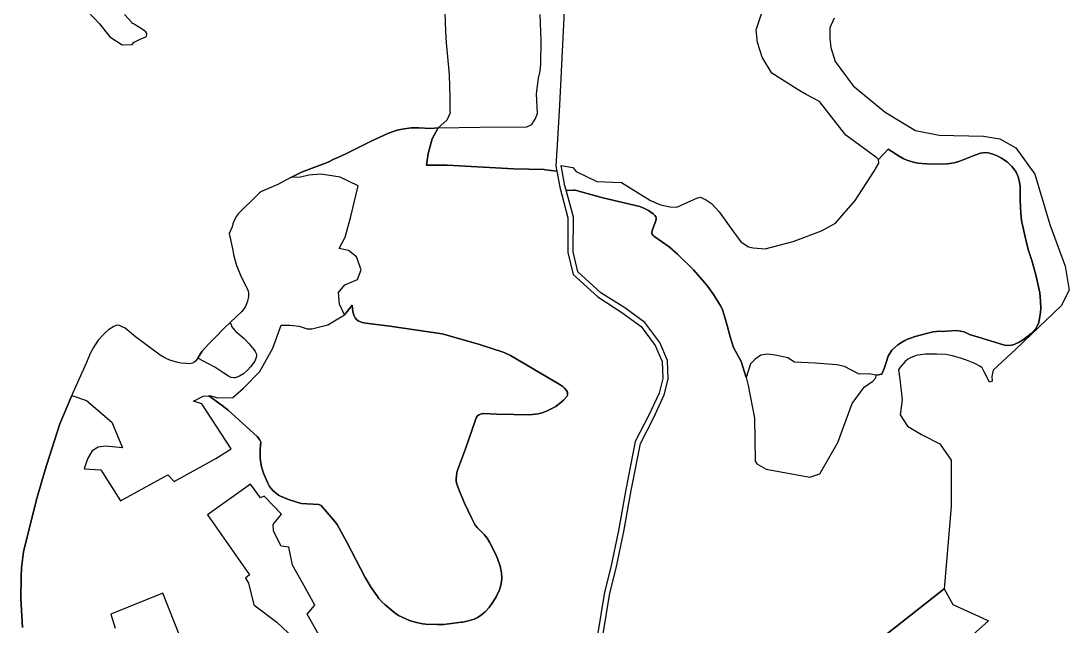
# Model space of a CAD drawing. Header units: millimetres. Extents: x 35444746 to 35449000, y 3482000 to 3488437.
# Drawn here: x 35448148.2 to 35448420.6, y 3487179.1 to 3487336.3 of the extents above; entities that cross this region are included whole.
import ezdxf

# ---------------------------------------------------------------- set-up
doc = ezdxf.new("R2010")
doc.units = ezdxf.units.MM
doc.layers.add('0203.02旱地整理', color=9, linetype='Continuous', true_color=0x808080)
doc.layers.add('0204.02水田整理', color=9, linetype='Continuous', true_color=0x808080)

msp = doc.modelspace()

# ---------------------------------------------------------------- linework, layer by layer
at = {"layer": '0203.02旱地整理', "color": 41}
for points in [[(35448299.365, 3487176.538), (35448301.229, 3487187.642), (35448302.851, 3487194.106), (35448304.881, 3487203.64), (35448306.751, 3487214.306), (35448309.177, 3487226.547), (35448312.66, 3487233.285), (35448315.338, 3487239.113), (35448316.395, 3487243.241), (35448316.238, 3487248.1), (35448314.218, 3487252.717), (35448310.336, 3487257.904), (35448305.158, 3487261.715), (35448298.927, 3487265.689), (35448292.94, 3487271.12), (35448291.714, 3487276.275), (35448291.754, 3487285.285), (35448289.875, 3487292.281), (35448290.152, 3487292.206), (35448291.811, 3487292.358), (35448292.198, 3487292.337), (35448299.411, 3487290.331), (35448308.998, 3487288.086), (35448310.273, 3487287.567), (35448311.307, 3487287.015), (35448312.478, 3487286.152), (35448312.892, 3487285.708), (35448313.182, 3487285.396), (35448313.272, 3487285.2), (35448313.31, 3487284.871), (35448313.21, 3487284.35), (35448312.206, 3487281.833), (35448312.184, 3487281.164), (35448312.266, 3487280.93), (35448312.437, 3487280.65), (35448312.671, 3487280.384), (35448316.674, 3487277.6), (35448318.808, 3487275.721), (35448322.933, 3487271.659), (35448325.867, 3487268.345), (35448326.737, 3487267.278), (35448328.132, 3487265.223), (35448329.883, 3487262.443), (35448330.411, 3487261.524), (35448331.015, 3487259.615), (35448331.704, 3487257.187), (35448332.477, 3487254.24), (35448333.368, 3487251.473), (35448335.395, 3487247.835), (35448336.62, 3487243.642), (35448337.189, 3487241.602), (35448338.812, 3487233.116), (35448338.964, 3487221.94), (35448339.453, 3487221.205), (35448341.817, 3487219.816), (35448353.236, 3487217.765), (35448355.766, 3487218.66), (35448360.505, 3487226.813), (35448364.186, 3487236.925), (35448367.291, 3487241.164), (35448369.576, 3487242.712), (35448370.393, 3487243.527), (35448370.475, 3487244.261), (35448371.896, 3487244.523), (35448372.504, 3487246.015), (35448373.03, 3487247.511), (35448373.555, 3487249.233), (35448374.522, 3487250.725), (35448375.971, 3487252.033), (35448376.902, 3487252.687), (35448377.868, 3487253.237), (35448378.592, 3487253.581), (35448379.351, 3487253.891), (35448380.556, 3487254.283), (35448383.522, 3487255.128), (35448385.238, 3487255.508), (35448386.108, 3487255.642), (35448386.694, 3487255.676), (35448388.072, 3487255.604), (35448388.721, 3487255.658), (35448391.38, 3487255.879), (35448393.358, 3487255.515), (35448394.706, 3487254.809), (35448395.606, 3487254.591), (35448397.037, 3487254.17), (35448403.802, 3487252.086), (35448404.371, 3487251.996), (35448405.604, 3487252.031), (35448406.309, 3487252.223), (35448407.574, 3487252.799), (35448408.721, 3487253.517), (35448410.706, 3487255.048), (35448411.208, 3487255.513), (35448411.91, 3487256.39), (35448412.21, 3487256.865), (35448412.624, 3487257.68), (35448412.839, 3487258.467), (35448413.148, 3487260.587), (35448413.215, 3487261.651), (35448413.188, 3487263.513), (35448412.961, 3487265.672), (35448411.905, 3487270.319), (35448410.915, 3487274.063), (35448409.991, 3487276.905), (35448409.401, 3487279.038), (35448408.326, 3487284.014), (35448408.12, 3487285.22), (35448407.97, 3487287.729), (35448407.886, 3487290.102), (35448407.843, 3487293.332), (35448407.694, 3487294.336), (35448407.42, 3487295.555), (35448407.202, 3487296.184), (35448406.814, 3487297.012), (35448406.219, 3487297.89), (35448405.711, 3487298.495), (35448405.053, 3487299.161), (35448404.455, 3487299.697), (35448403.012, 3487300.676), (35448401.863, 3487301.27), (35448401.011, 3487301.623), (35448399.911, 3487301.923), (35448399.159, 3487302.07), (35448398.137, 3487302.016), (35448397.538, 3487301.923), (35448395.626, 3487301.238), (35448392.215, 3487299.847), (35448390.709, 3487299.41), (35448388.97, 3487299.13), (35448386.557, 3487299.098), (35448383.616, 3487299.152), (35448381.249, 3487299.379), (35448380.112, 3487299.621), (35448378.458, 3487300.14), (35448377.459, 3487300.555), (35448376.384, 3487301.128), (35448373.538, 3487302.955), (35448371.012, 3487300.261), (35448370.603, 3487300.753), (35448362.591, 3487306.569), (35448355.728, 3487315.33), (35448352.293, 3487317.215), (35448350.576, 3487318.117), (35448343.299, 3487322.706), (35448340.849, 3487326.881), (35448339.625, 3487330.646), (35448339.301, 3487334), (35448343.371, 3487346.147)], [(35448299.365, 3487176.538), (35448301.229, 3487187.642), (35448302.851, 3487194.106), (35448304.881, 3487203.64), (35448306.751, 3487214.306), (35448309.177, 3487226.547), (35448312.66, 3487233.285), (35448315.338, 3487239.113), (35448316.395, 3487243.241), (35448316.238, 3487248.1), (35448314.218, 3487252.717), (35448310.336, 3487257.904), (35448305.158, 3487261.715), (35448298.927, 3487265.689), (35448292.94, 3487271.12), (35448291.714, 3487276.275), (35448291.754, 3487285.285), (35448289.875, 3487292.281), (35448290.152, 3487292.206), (35448291.811, 3487292.358), (35448292.198, 3487292.337), (35448299.411, 3487290.331), (35448308.998, 3487288.086), (35448310.273, 3487287.567), (35448311.307, 3487287.015), (35448312.478, 3487286.152), (35448312.892, 3487285.708), (35448313.182, 3487285.396), (35448313.272, 3487285.2), (35448313.31, 3487284.871), (35448313.21, 3487284.35), (35448312.206, 3487281.833), (35448312.184, 3487281.164), (35448312.266, 3487280.93), (35448312.437, 3487280.65), (35448312.671, 3487280.384), (35448316.674, 3487277.6), (35448318.808, 3487275.721), (35448322.933, 3487271.659), (35448325.867, 3487268.345), (35448326.737, 3487267.278), (35448328.132, 3487265.223), (35448329.883, 3487262.443), (35448330.411, 3487261.524), (35448331.015, 3487259.615), (35448331.704, 3487257.187), (35448332.477, 3487254.24), (35448333.368, 3487251.473), (35448335.395, 3487247.835), (35448336.62, 3487243.642), (35448337.189, 3487241.602), (35448338.812, 3487233.116), (35448338.964, 3487221.94), (35448339.453, 3487221.205), (35448341.817, 3487219.816), (35448353.236, 3487217.765), (35448355.766, 3487218.66), (35448360.505, 3487226.813), (35448364.186, 3487236.925), (35448367.291, 3487241.164), (35448369.576, 3487242.712), (35448370.393, 3487243.527), (35448370.475, 3487244.261), (35448371.896, 3487244.523), (35448372.504, 3487246.015), (35448373.03, 3487247.511), (35448373.555, 3487249.233), (35448374.522, 3487250.725), (35448375.971, 3487252.033), (35448376.902, 3487252.687), (35448377.868, 3487253.237), (35448378.592, 3487253.581), (35448379.351, 3487253.891), (35448380.556, 3487254.283), (35448383.522, 3487255.128), (35448385.238, 3487255.508), (35448386.108, 3487255.642), (35448386.694, 3487255.676), (35448388.072, 3487255.604), (35448388.721, 3487255.658), (35448391.38, 3487255.879), (35448393.358, 3487255.515), (35448394.706, 3487254.809), (35448395.606, 3487254.591), (35448397.037, 3487254.17), (35448403.802, 3487252.086), (35448404.371, 3487251.996), (35448405.604, 3487252.031), (35448406.309, 3487252.223), (35448407.574, 3487252.799), (35448408.721, 3487253.517), (35448410.706, 3487255.048), (35448411.208, 3487255.513), (35448411.91, 3487256.39), (35448412.21, 3487256.865), (35448412.624, 3487257.68), (35448412.839, 3487258.467), (35448413.148, 3487260.587), (35448413.215, 3487261.651), (35448413.188, 3487263.513), (35448412.961, 3487265.672), (35448411.905, 3487270.319), (35448410.915, 3487274.063), (35448409.991, 3487276.905), (35448409.401, 3487279.038), (35448408.326, 3487284.014), (35448408.12, 3487285.22), (35448407.97, 3487287.729), (35448407.886, 3487290.102), (35448407.843, 3487293.332), (35448407.694, 3487294.336), (35448407.42, 3487295.555), (35448407.202, 3487296.184), (35448406.814, 3487297.012), (35448406.219, 3487297.89), (35448405.711, 3487298.495), (35448405.053, 3487299.161), (35448404.455, 3487299.697), (35448403.012, 3487300.676), (35448401.863, 3487301.27), (35448401.011, 3487301.623), (35448399.911, 3487301.923), (35448399.159, 3487302.07), (35448398.137, 3487302.016), (35448397.538, 3487301.923), (35448395.626, 3487301.238), (35448392.215, 3487299.847), (35448390.709, 3487299.41), (35448388.97, 3487299.13), (35448386.557, 3487299.098), (35448383.616, 3487299.152), (35448381.249, 3487299.379), (35448380.112, 3487299.621), (35448378.458, 3487300.14), (35448377.459, 3487300.555), (35448376.384, 3487301.128), (35448373.538, 3487302.955), (35448371.012, 3487300.261), (35448370.603, 3487300.753), (35448362.591, 3487306.569), (35448355.728, 3487315.33), (35448352.293, 3487317.215), (35448350.576, 3487318.117), (35448343.299, 3487322.706), (35448340.849, 3487326.881), (35448339.625, 3487330.646), (35448339.301, 3487334), (35448343.371, 3487346.147)], [(35448359.505, 3487336.991), (35448358.441, 3487334.472), (35448358.434, 3487331.788), (35448358.672, 3487329.428), (35448359.801, 3487325.764), (35448364.503, 3487319.407), (35448372.783, 3487312.552), (35448380.661, 3487307.813), (35448386.84, 3487306.577), (35448398.31, 3487306.384), (35448402.62, 3487305.641), (35448406.763, 3487303.352), (35448411.707, 3487296.506), (35448415.578, 3487283.399), (35448419.536, 3487272.569), (35448420.577, 3487266.384), (35448418.533, 3487262.24), (35448406.871, 3487251.126), (35448400.836, 3487245.528), (35448400.507, 3487243.902), (35448400.574, 3487242.712), (35448399.911, 3487242.41), (35448398.525304, 3487245.16865), (35448398.032791, 3487246.149148), (35448397.407, 3487246.592), (35448396.06, 3487247.285), (35448393.893171, 3487248.131437), (35448392.622, 3487248.628), (35448390.256, 3487249.264), (35448388.547, 3487249.591), (35448386.247, 3487249.757), (35448383.171, 3487249.746), (35448381.344, 3487249.495), (35448380.884, 3487249.357), (35448379.378, 3487248.765), (35448378.585, 3487248.326), (35448377.964, 3487247.81), (35448376.86, 3487246.535), (35448376.272, 3487245.732), (35448376.608035, 3487243.240685), (35448377.209998, 3487237.826982), (35448376.697089, 3487233.982058), (35448378.620075, 3487231.033954), (35448382.210871, 3487228.85575), (35448386.955187, 3487226.420734), (35448389.96, 3487222.159818), (35448389.960435, 3487210.107963), (35448388.122351, 3487188.740199), (35448361.615, 3487167.927)], [(35448359.505, 3487336.991), (35448358.441, 3487334.472), (35448358.434, 3487331.788), (35448358.672, 3487329.428), (35448359.801, 3487325.764), (35448364.503, 3487319.407), (35448372.783, 3487312.552), (35448380.661, 3487307.813), (35448386.84, 3487306.577), (35448398.31, 3487306.384), (35448402.62, 3487305.641), (35448406.763, 3487303.352), (35448411.707, 3487296.506), (35448415.578, 3487283.399), (35448419.536, 3487272.569), (35448420.577, 3487266.384), (35448418.533, 3487262.24), (35448406.871, 3487251.126), (35448400.836, 3487245.528), (35448400.507, 3487243.902), (35448400.574, 3487242.712), (35448399.911, 3487242.41), (35448398.525304, 3487245.16865), (35448398.032791, 3487246.149148), (35448397.407, 3487246.592), (35448396.06, 3487247.285), (35448393.893171, 3487248.131437), (35448392.622, 3487248.628), (35448390.256, 3487249.264), (35448388.547, 3487249.591), (35448386.247, 3487249.757), (35448383.171, 3487249.746), (35448381.344, 3487249.495), (35448380.884, 3487249.357), (35448379.378, 3487248.765), (35448378.585, 3487248.326), (35448377.964, 3487247.81), (35448376.86, 3487246.535), (35448376.272, 3487245.732), (35448376.608035, 3487243.240685), (35448377.209998, 3487237.826982), (35448376.697089, 3487233.982058), (35448378.620075, 3487231.033954), (35448382.210871, 3487228.85575), (35448386.955187, 3487226.420734), (35448389.96, 3487222.159818), (35448389.960435, 3487210.107963), (35448388.122351, 3487188.740199), (35448361.615, 3487167.927)], [(35448148.595, 3487178.718), (35448148.176, 3487186.268), (35448148.253, 3487191.86), (35448148.32, 3487194.183), (35448148.838, 3487198.346), (35448150.325, 3487204.348), (35448152.289, 3487212.221), (35448153.778, 3487217.356), (35448154.872, 3487221.05), (35448158.251, 3487231.585), (35448161.394, 3487239), (35448165.2, 3487237.64), (35448171.799, 3487232.046), (35448174.563, 3487225.422), (35448171.954, 3487225.606), (35448170.161, 3487225.784), (35448168.283, 3487225.554), (35448166.647, 3487224.59), (35448165.488, 3487222.561), (35448164.57, 3487219.959), (35448168.895, 3487219.668), (35448174.034, 3487211.576), (35448186.333, 3487218.384), (35448187.999, 3487216.666), (35448198.837, 3487222.589), (35448202.849, 3487225.136), (35448195.161, 3487236.826), (35448193.019, 3487237.51), (35448195.571, 3487238.801), (35448197.048, 3487238.936), (35448200.458, 3487236.344), (35448202.007, 3487235.147), (35448209.531, 3487228.306), (35448210.198, 3487227.525), (35448210.363, 3487227.223), (35448210.48, 3487226.828), (35448210.375, 3487225.174), (35448210.379, 3487222.736), (35448210.492, 3487221.486), (35448210.708, 3487220.423), (35448211.213, 3487218.834), (35448212.341, 3487216.246), (35448212.81, 3487215.365), (35448213.654, 3487214.296), (35448215.097, 3487213.124), (35448215.639, 3487212.844), (35448217.723, 3487211.942), (35448220.172, 3487211.156), (35448221.115, 3487210.93), (35448222.466, 3487210.797), (35448224.123, 3487210.771), (35448225.556, 3487210.672), (35448226.168, 3487210.366), (35448226.573, 3487209.991), (35448227.174, 3487209.296), (35448229.72, 3487206.258), (35448230.318, 3487205.484), (35448232.836, 3487200.874), (35448237.646, 3487191.672), (35448239.222, 3487189.124), (35448240.66, 3487187), (35448241.228, 3487186.251), (35448242.004, 3487185.393), (35448242.833, 3487184.612), (35448245.418, 3487182.455), (35448246.283, 3487181.855), (35448247.282, 3487181.359), (35448249.169, 3487180.544), (35448250.04, 3487180.244), (35448250.945, 3487180.011), (35448252.598, 3487179.672), (35448253.369, 3487179.576), (35448256.284, 3487179.49), (35448258.026, 3487179.518), (35448259.403, 3487179.685), (35448262.673, 3487180.077), (35448262.969, 3487180.13), (35448264.146, 3487180.395), (35448265.971, 3487180.905), (35448266.798, 3487181.297), (35448267.542, 3487181.731), (35448268.812, 3487182.786), (35448269.862, 3487183.938), (35448270.818, 3487185.27), (35448271.646, 3487186.647), (35448272.441, 3487188.336), (35448272.695, 3487188.994), (35448273.01, 3487190.166), (35448273.182, 3487191.225), (35448273.19, 3487191.7), (35448273.08, 3487192.95), (35448272.71, 3487194.639), (35448272.132, 3487196.345), (35448271.607, 3487197.665), (35448269.986, 3487200.905), (35448269.341, 3487201.924), (35448268.621, 3487202.814), (35448266.85, 3487204.608), (35448266.258, 3487205.335), (35448265.971, 3487205.772), (35448265.329, 3487207.023), (35448263.459, 3487211.016), (35448262.123, 3487214.138), (35448261.466, 3487215.977), (35448261.313, 3487216.703), (35448261.302, 3487217.241), (35448261.388, 3487218.233), (35448261.49, 3487218.889), (35448261.674, 3487219.625), (35448263.709, 3487225.123), (35448266.202, 3487232.406), (35448266.586, 3487233.321), (35448266.757, 3487233.613), (35448267.164, 3487233.937), (35448267.872, 3487234.199), (35448268.355, 3487234.271), (35448271.866, 3487234.099), (35448276.255, 3487234.002), (35448280.379, 3487233.998), (35448282.574, 3487234.238), (35448283.681, 3487234.476), (35448284.776, 3487234.883), (35448287.194, 3487236.158), (35448288.608, 3487237.213), (35448289.187, 3487237.772), (35448290.039, 3487238.757), (35448290.188, 3487239.037), (35448290.263, 3487239.318), (35448290.192, 3487239.817), (35448289.967, 3487240.303), (35448289.451, 3487240.885), (35448288.976, 3487241.306), (35448288.048, 3487241.959), (35448275.442, 3487249.41), (35448273.762, 3487250.163), (35448267.103, 3487252.307), (35448257.624, 3487255.036), (35448244.038, 3487256.975), (35448237.811, 3487257.801), (35448236.88, 3487257.972), (35448235.848, 3487258.376), (35448235.387, 3487258.705), (35448235.017, 3487259.179), (35448234.771, 3487259.642), (35448234.438, 3487260.708), (35448234.262, 3487262.423), (35448232.249, 3487259.937), (35448230.979, 3487262.728), (35448230.738, 3487265.727), (35448232.359, 3487267.706), (35448235.661, 3487269.146), (35448236.561, 3487271.665), (35448235.361, 3487274.964), (35448233.32, 3487276.643), (35448230.919, 3487277.183), (35448232.419, 3487280.122), (35448233.937, 3487285.466), (35448235.802, 3487293.443), (35448231.141, 3487295.666), (35448226.215, 3487296.506), (35448223.025, 3487296.205), (35448220.815, 3487295.732), (35448218.318, 3487295.643), (35448221.066, 3487297.033), (35448228.028, 3487299.561), (35448229.477, 3487300.342), (35448230.56, 3487300.802), (35448232.643, 3487301.783), (35448238.993, 3487304.929), (35448243.698, 3487307.13), (35448245.978, 3487307.874), (35448247.28, 3487308.152), (35448249.622, 3487308.511), (35448251.627, 3487308.482), (35448254.658, 3487308.349), (35448256.651, 3487308.542), (35448255.011, 3487305.668), (35448254.032, 3487301.815), (35448253.617, 3487298.818), (35448256.356, 3487298.855), (35448258.965, 3487298.787), (35448276.156, 3487297.873), (35448284.199, 3487297.666), (35448284.47, 3487297.631), (35448287.437, 3487297.289), (35448288.208, 3487293.095), (35448290.354, 3487285.1), (35448290.314, 3487276.111), (35448291.678, 3487270.376), (35448298.076, 3487264.572), (35448304.369, 3487260.559), (35448309.341, 3487256.899), (35448313, 3487252.01), (35448314.848, 3487247.787), (35448314.99, 3487243.395), (35448314.013, 3487239.582), (35448311.396, 3487233.886), (35448307.842, 3487227.011), (35448305.382, 3487214.597), (35448303.511, 3487203.925), (35448301.484, 3487194.405), (35448299.858, 3487187.925), (35448297.996, 3487176.833)], [(35448148.595, 3487178.718), (35448148.176, 3487186.268), (35448148.253, 3487191.86), (35448148.32, 3487194.183), (35448148.838, 3487198.346), (35448150.325, 3487204.348), (35448152.289, 3487212.221), (35448153.778, 3487217.356), (35448154.872, 3487221.05), (35448158.251, 3487231.585), (35448161.394, 3487239), (35448165.2, 3487237.64), (35448171.799, 3487232.046), (35448174.563, 3487225.422), (35448171.954, 3487225.606), (35448170.161, 3487225.784), (35448168.283, 3487225.554), (35448166.647, 3487224.59), (35448165.488, 3487222.561), (35448164.57, 3487219.959), (35448168.895, 3487219.668), (35448174.034, 3487211.576), (35448186.333, 3487218.384), (35448187.999, 3487216.666), (35448198.837, 3487222.589), (35448202.849, 3487225.136), (35448195.161, 3487236.826), (35448193.019, 3487237.51), (35448195.571, 3487238.801), (35448197.048, 3487238.936), (35448200.458, 3487236.344), (35448202.007, 3487235.147), (35448209.531, 3487228.306), (35448210.198, 3487227.525), (35448210.363, 3487227.223), (35448210.48, 3487226.828), (35448210.375, 3487225.174), (35448210.379, 3487222.736), (35448210.492, 3487221.486), (35448210.708, 3487220.423), (35448211.213, 3487218.834), (35448212.341, 3487216.246), (35448212.81, 3487215.365), (35448213.654, 3487214.296), (35448215.097, 3487213.124), (35448215.639, 3487212.844), (35448217.723, 3487211.942), (35448220.172, 3487211.156), (35448221.115, 3487210.93), (35448222.466, 3487210.797), (35448224.123, 3487210.771), (35448225.556, 3487210.672), (35448226.168, 3487210.366), (35448226.573, 3487209.991), (35448227.174, 3487209.296), (35448229.72, 3487206.258), (35448230.318, 3487205.484), (35448232.836, 3487200.874), (35448237.646, 3487191.672), (35448239.222, 3487189.124), (35448240.66, 3487187), (35448241.228, 3487186.251), (35448242.004, 3487185.393), (35448242.833, 3487184.612), (35448245.418, 3487182.455), (35448246.283, 3487181.855), (35448247.282, 3487181.359), (35448249.169, 3487180.544), (35448250.04, 3487180.244), (35448250.945, 3487180.011), (35448252.598, 3487179.672), (35448253.369, 3487179.576), (35448256.284, 3487179.49), (35448258.026, 3487179.518), (35448259.403, 3487179.685), (35448262.673, 3487180.077), (35448262.969, 3487180.13), (35448264.146, 3487180.395), (35448265.971, 3487180.905), (35448266.798, 3487181.297), (35448267.542, 3487181.731), (35448268.812, 3487182.786), (35448269.862, 3487183.938), (35448270.818, 3487185.27), (35448271.646, 3487186.647), (35448272.441, 3487188.336), (35448272.695, 3487188.994), (35448273.01, 3487190.166), (35448273.182, 3487191.225), (35448273.19, 3487191.7), (35448273.08, 3487192.95), (35448272.71, 3487194.639), (35448272.132, 3487196.345), (35448271.607, 3487197.665), (35448269.986, 3487200.905), (35448269.341, 3487201.924), (35448268.621, 3487202.814), (35448266.85, 3487204.608), (35448266.258, 3487205.335), (35448265.971, 3487205.772), (35448265.329, 3487207.023), (35448263.459, 3487211.016), (35448262.123, 3487214.138), (35448261.466, 3487215.977), (35448261.313, 3487216.703), (35448261.302, 3487217.241), (35448261.388, 3487218.233), (35448261.49, 3487218.889), (35448261.674, 3487219.625), (35448263.709, 3487225.123), (35448266.202, 3487232.406), (35448266.586, 3487233.321), (35448266.757, 3487233.613), (35448267.164, 3487233.937), (35448267.872, 3487234.199), (35448268.355, 3487234.271), (35448271.866, 3487234.099), (35448276.255, 3487234.002), (35448280.379, 3487233.998), (35448282.574, 3487234.238), (35448283.681, 3487234.476), (35448284.776, 3487234.883), (35448287.194, 3487236.158), (35448288.608, 3487237.213), (35448289.187, 3487237.772), (35448290.039, 3487238.757), (35448290.188, 3487239.037), (35448290.263, 3487239.318), (35448290.192, 3487239.817), (35448289.967, 3487240.303), (35448289.451, 3487240.885), (35448288.976, 3487241.306), (35448288.048, 3487241.959), (35448275.442, 3487249.41), (35448273.762, 3487250.163), (35448267.103, 3487252.307), (35448257.624, 3487255.036), (35448244.038, 3487256.975), (35448237.811, 3487257.801), (35448236.88, 3487257.972), (35448235.848, 3487258.376), (35448235.387, 3487258.705), (35448235.017, 3487259.179), (35448234.771, 3487259.642), (35448234.438, 3487260.708), (35448234.262, 3487262.423), (35448232.249, 3487259.937), (35448230.979, 3487262.728), (35448230.738, 3487265.727), (35448232.359, 3487267.706), (35448235.661, 3487269.146), (35448236.561, 3487271.665), (35448235.361, 3487274.964), (35448233.32, 3487276.643), (35448230.919, 3487277.183), (35448232.419, 3487280.122), (35448233.937, 3487285.466), (35448235.802, 3487293.443), (35448231.141, 3487295.666), (35448226.215, 3487296.506), (35448223.025, 3487296.205), (35448220.815, 3487295.732), (35448218.318, 3487295.643), (35448221.066, 3487297.033), (35448228.028, 3487299.561), (35448229.477, 3487300.342), (35448230.56, 3487300.802), (35448232.643, 3487301.783), (35448238.993, 3487304.929), (35448243.698, 3487307.13), (35448245.978, 3487307.874), (35448247.28, 3487308.152), (35448249.622, 3487308.511), (35448251.627, 3487308.482), (35448254.658, 3487308.349), (35448256.651, 3487308.542), (35448255.011, 3487305.668), (35448254.032, 3487301.815), (35448253.617, 3487298.818), (35448256.356, 3487298.855), (35448258.965, 3487298.787), (35448276.156, 3487297.873), (35448284.199, 3487297.666), (35448284.47, 3487297.631), (35448287.437, 3487297.289), (35448288.208, 3487293.095), (35448290.354, 3487285.1), (35448290.314, 3487276.111), (35448291.678, 3487270.376), (35448298.076, 3487264.572), (35448304.369, 3487260.559), (35448309.341, 3487256.899), (35448313, 3487252.01), (35448314.848, 3487247.787), (35448314.99, 3487243.395), (35448314.013, 3487239.582), (35448311.396, 3487233.886), (35448307.842, 3487227.011), (35448305.382, 3487214.597), (35448303.511, 3487203.925), (35448301.484, 3487194.405), (35448299.858, 3487187.925), (35448297.996, 3487176.833)], [(35448225.565, 3487176.796), (35448222.559, 3487182.142), (35448224.568, 3487184.53), (35448221.346, 3487190.334), (35448218.757, 3487194.94), (35448217.755, 3487199.564), (35448215.8, 3487199.85), (35448213.844, 3487203.718), (35448213.76, 3487205.489), (35448215.899, 3487208.173), (35448211.354, 3487212.839), (35448210.446, 3487212.396), (35448207.801, 3487215.914), (35448196.68, 3487207.995), (35448207.566, 3487192.386), (35448206.574, 3487191.501), (35448207.352, 3487190.195), (35448208.661, 3487184.582), (35448214.715, 3487180.061), (35448220.708, 3487174.341)], [(35448225.565, 3487176.796), (35448222.559, 3487182.142), (35448224.568, 3487184.53), (35448221.346, 3487190.334), (35448218.757, 3487194.94), (35448217.755, 3487199.564), (35448215.8, 3487199.85), (35448213.844, 3487203.718), (35448213.76, 3487205.489), (35448215.899, 3487208.173), (35448211.354, 3487212.839), (35448210.446, 3487212.396), (35448207.801, 3487215.914), (35448196.68, 3487207.995), (35448207.566, 3487192.386), (35448206.574, 3487191.501), (35448207.352, 3487190.195), (35448208.661, 3487184.582), (35448214.715, 3487180.061), (35448220.708, 3487174.341)], [(35448361.615, 3487167.927), (35448388.122351, 3487188.740199), (35448390.415, 3487184.703), (35448398.010921, 3487181.188829), (35448399.493524, 3487180.502919), (35448399.623007, 3487180.443015), (35448343.219, 3487130.173)], [(35448361.615, 3487167.927), (35448388.122351, 3487188.740199), (35448390.415, 3487184.703), (35448398.010921, 3487181.188829), (35448399.493524, 3487180.502919), (35448399.623007, 3487180.443015), (35448343.219, 3487130.173)], [(35448192.733, 3487168.123), (35448185.068, 3487187.603), (35448171.556, 3487182.135), (35448172.693, 3487178.55)], [(35448192.733, 3487168.123), (35448185.068, 3487187.603), (35448171.556, 3487182.135), (35448172.693, 3487178.55)]]:
    msp.add_lwpolyline(points, dxfattribs=at)
msp.add_lwpolyline([(35448202.59, 3487257.932), (35448202.77, 3487257.329), (35448203.012, 3487256.858), (35448203.781, 3487255.828), (35448204.043, 3487255.568), (35448206.23, 3487253.792), (35448207.4, 3487252.488), (35448208.66, 3487250.932), (35448209.064, 3487250.413), (35448209.326, 3487249.931), (35448209.37, 3487249.486), (35448209.326, 3487248.863), (35448208.952, 3487247.902), (35448207.851, 3487246.401), (35448207.158, 3487245.614), (35448205.998, 3487244.611), (35448204.988, 3487244.004), (35448203.859, 3487243.601), (35448203.543, 3487243.596), (35448202.838, 3487243.671), (35448202.139, 3487243.964), (35448200.89, 3487244.823), (35448198.547, 3487246.298), (35448196.94, 3487247.197), (35448194.127, 3487248.662), (35448194.786, 3487249.734), (35448195.285, 3487250.458), (35448196.957, 3487252.302), (35448198.481, 3487253.894), (35448201.11, 3487256.518)], close=True, dxfattribs=at)
msp.add_lwpolyline([(35448202.59, 3487257.932), (35448202.77, 3487257.329), (35448203.012, 3487256.858), (35448203.781, 3487255.828), (35448204.043, 3487255.568), (35448206.23, 3487253.792), (35448207.4, 3487252.488), (35448208.66, 3487250.932), (35448209.064, 3487250.413), (35448209.326, 3487249.931), (35448209.37, 3487249.486), (35448209.326, 3487248.863), (35448208.952, 3487247.902), (35448207.851, 3487246.401), (35448207.158, 3487245.614), (35448205.998, 3487244.611), (35448204.988, 3487244.004), (35448203.859, 3487243.601), (35448203.543, 3487243.596), (35448202.838, 3487243.671), (35448202.139, 3487243.964), (35448200.89, 3487244.823), (35448198.547, 3487246.298), (35448196.94, 3487247.197), (35448194.127, 3487248.662), (35448194.786, 3487249.734), (35448195.285, 3487250.458), (35448196.957, 3487252.302), (35448198.481, 3487253.894), (35448201.11, 3487256.518)], close=True, dxfattribs=at)
msp.add_lwpolyline([(35448202.59, 3487257.932), (35448202.77, 3487257.329), (35448203.012, 3487256.858), (35448203.781, 3487255.828), (35448204.043, 3487255.568), (35448206.23, 3487253.792), (35448207.4, 3487252.488), (35448208.66, 3487250.932), (35448209.064, 3487250.413), (35448209.326, 3487249.931), (35448209.37, 3487249.486), (35448209.326, 3487248.863), (35448208.952, 3487247.902), (35448207.851, 3487246.401), (35448207.158, 3487245.614), (35448205.998, 3487244.611), (35448204.988, 3487244.004), (35448203.859, 3487243.601), (35448203.543, 3487243.596), (35448202.838, 3487243.671), (35448202.139, 3487243.964), (35448200.89, 3487244.823), (35448198.547, 3487246.298), (35448196.94, 3487247.197), (35448194.127, 3487248.662), (35448194.786, 3487249.734), (35448195.285, 3487250.458), (35448196.957, 3487252.302), (35448198.481, 3487253.894), (35448201.11, 3487256.518)], close=True, dxfattribs=at)
msp.add_lwpolyline([(35448202.59, 3487257.932), (35448202.77, 3487257.329), (35448203.012, 3487256.858), (35448203.781, 3487255.828), (35448204.043, 3487255.568), (35448206.23, 3487253.792), (35448207.4, 3487252.488), (35448208.66, 3487250.932), (35448209.064, 3487250.413), (35448209.326, 3487249.931), (35448209.37, 3487249.486), (35448209.326, 3487248.863), (35448208.952, 3487247.902), (35448207.851, 3487246.401), (35448207.158, 3487245.614), (35448205.998, 3487244.611), (35448204.988, 3487244.004), (35448203.859, 3487243.601), (35448203.543, 3487243.596), (35448202.838, 3487243.671), (35448202.139, 3487243.964), (35448200.89, 3487244.823), (35448198.547, 3487246.298), (35448196.94, 3487247.197), (35448194.127, 3487248.662), (35448194.786, 3487249.734), (35448195.285, 3487250.458), (35448196.957, 3487252.302), (35448198.481, 3487253.894), (35448201.11, 3487256.518)], close=True, dxfattribs=at)
at = {"layer": '0204.02水田整理', "color": 51}
for points in [[(35448258.242, 3487340.858), (35448258.486, 3487333.646), (35448258.686, 3487330.557), (35448258.935, 3487327.891), (35448259.454, 3487322.319), (35448259.662, 3487316.329), (35448259.685, 3487313.051), (35448259.69, 3487312.394), (35448258.868, 3487310.508), (35448256.651, 3487308.542), (35448254.658, 3487308.349), (35448251.627, 3487308.482), (35448249.622, 3487308.511), (35448247.28, 3487308.152), (35448245.978, 3487307.874), (35448243.698, 3487307.13), (35448238.993, 3487304.929), (35448232.643, 3487301.783), (35448230.56, 3487300.802), (35448229.477, 3487300.342), (35448228.028, 3487299.561), (35448221.066, 3487297.033), (35448218.318, 3487295.643), (35448214.96, 3487293.779), (35448210.664, 3487291.965), (35448210.174, 3487291.631), (35448209.542, 3487291.046), (35448204.729, 3487286.232), (35448204.208, 3487285.588), (35448203.658, 3487284.653), (35448203.239, 3487283.589), (35448203.033, 3487282.77), (35448202.314, 3487281.049), (35448203.101, 3487277.488), (35448203.516, 3487275.303), (35448204.179, 3487272.788), (35448205.365, 3487270.087), (35448207.15, 3487266.377), (35448207.238, 3487266.116), (35448207.294, 3487265.585), (35448207.293, 3487264.733), (35448207.026, 3487263.522), (35448206.797, 3487262.763), (35448206.408, 3487261.945), (35448205.572, 3487260.78), (35448202.59, 3487257.932), (35448201.11, 3487256.518), (35448198.481, 3487253.894), (35448196.957, 3487252.302), (35448195.285, 3487250.458), (35448194.786, 3487249.734), (35448194.127, 3487248.662), (35448193.901, 3487248.294), (35448193.512, 3487247.885), (35448193.129, 3487247.574), (35448192.756, 3487247.413), (35448192.035, 3487247.245), (35448191.122, 3487247.255), (35448189.827, 3487247.413), (35448188.946, 3487247.596), (35448186.826, 3487248.17), (35448185.885, 3487248.555), (35448185.408, 3487248.81), (35448184.396, 3487249.45), (35448183.703, 3487249.948), (35448177.979, 3487254.253), (35448175.249, 3487256.433), (35448174.473, 3487256.851), (35448173.757, 3487257.13), (35448173.585, 3487257.155), (35448173.11, 3487257.225), (35448172.744, 3487257.106), (35448172.304, 3487256.891), (35448170.929, 3487256.013), (35448170.18, 3487255.38), (35448169.746, 3487254.943), (35448168.273, 3487253.321), (35448167.295, 3487251.918), (35448167.008, 3487251.411), (35448166.197, 3487249.86), (35448165.188, 3487247.585), (35448161.687, 3487239.692), (35448161.394, 3487239), (35448158.251, 3487231.585), (35448154.872, 3487221.05), (35448153.778, 3487217.356), (35448152.289, 3487212.221), (35448150.325, 3487204.348), (35448148.838, 3487198.346), (35448148.32, 3487194.183), (35448148.253, 3487191.86), (35448148.176, 3487186.268), (35448148.595, 3487178.718)], [(35448289.414, 3487340.633), (35448288.185, 3487314.429), (35448287.538, 3487304.139), (35448287.191, 3487298.629), (35448287.437, 3487297.289), (35448284.47, 3487297.631), (35448284.199, 3487297.666), (35448276.156, 3487297.873), (35448258.965, 3487298.787), (35448256.356, 3487298.855), (35448253.617, 3487298.818), (35448254.032, 3487301.815), (35448255.011, 3487305.668), (35448256.651, 3487308.542), (35448267.479, 3487308.695), (35448279.618, 3487308.765), (35448280.932, 3487309.42), (35448281.835, 3487310.732), (35448282.411, 3487312.207), (35448282.17, 3487317.375), (35448282.666, 3487321.394), (35448283.078, 3487323.198), (35448283.326, 3487325.166), (35448283.414, 3487331.236), (35448283.093, 3487337.963)], [(35448165.646, 3487338.667), (35448168.569, 3487335.537), (35448171.248, 3487332.175), (35448174.456, 3487330.087), (35448177.1, 3487330.206), (35448177.609, 3487330.78), (35448179.192, 3487331.544), (35448180.653, 3487332.184), (35448180.842, 3487332.356), (35448180.892, 3487332.696), (35448180.917, 3487332.86), (35448180.868, 3487333.028), (35448180.617, 3487333.415), (35448179.953, 3487333.973), (35448178.529, 3487334.873), (35448177.397, 3487335.51), (35448176.958, 3487335.711), (35448177.06, 3487335.804), (35448175.057, 3487337.947)]]:
    msp.add_lwpolyline(points, dxfattribs=at)
for points in [[(35448371.012, 3487300.261), (35448373.538, 3487302.955), (35448376.384, 3487301.128), (35448377.459, 3487300.555), (35448378.458, 3487300.14), (35448380.112, 3487299.621), (35448381.249, 3487299.379), (35448383.616, 3487299.152), (35448386.557, 3487299.098), (35448388.97, 3487299.13), (35448390.709, 3487299.41), (35448392.215, 3487299.847), (35448395.626, 3487301.238), (35448397.538, 3487301.923), (35448398.137, 3487302.016), (35448399.159, 3487302.07), (35448399.911, 3487301.923), (35448401.011, 3487301.623), (35448401.863, 3487301.27), (35448403.012, 3487300.676), (35448404.455, 3487299.697), (35448405.053, 3487299.161), (35448405.711, 3487298.495), (35448406.219, 3487297.89), (35448406.814, 3487297.012), (35448407.202, 3487296.184), (35448407.42, 3487295.555), (35448407.694, 3487294.336), (35448407.843, 3487293.332), (35448407.886, 3487290.102), (35448407.97, 3487287.729), (35448408.12, 3487285.22), (35448408.326, 3487284.014), (35448409.401, 3487279.038), (35448409.991, 3487276.905), (35448410.915, 3487274.063), (35448411.905, 3487270.319), (35448412.961, 3487265.672), (35448413.188, 3487263.513), (35448413.215, 3487261.651), (35448413.148, 3487260.587), (35448412.839, 3487258.467), (35448412.624, 3487257.68), (35448412.21, 3487256.865), (35448411.91, 3487256.39), (35448411.208, 3487255.513), (35448410.706, 3487255.048), (35448408.721, 3487253.517), (35448407.574, 3487252.799), (35448406.309, 3487252.223), (35448405.604, 3487252.031), (35448404.371, 3487251.996), (35448403.802, 3487252.086), (35448397.037, 3487254.17), (35448395.606, 3487254.591), (35448394.706, 3487254.809), (35448393.358, 3487255.515), (35448391.38, 3487255.879), (35448388.721, 3487255.658), (35448388.072, 3487255.604), (35448386.694, 3487255.676), (35448386.108, 3487255.642), (35448385.238, 3487255.508), (35448383.522, 3487255.128), (35448380.556, 3487254.283), (35448379.351, 3487253.891), (35448378.592, 3487253.581), (35448377.868, 3487253.237), (35448376.902, 3487252.687), (35448375.971, 3487252.033), (35448374.522, 3487250.725), (35448373.555, 3487249.233), (35448373.03, 3487247.511), (35448372.504, 3487246.015), (35448371.896, 3487244.523), (35448370.475, 3487244.261), (35448368.599, 3487244.589), (35448366.07, 3487244.51), (35448362.238, 3487246.472), (35448360.199, 3487246.963), (35448354.571, 3487247.377), (35448349.187, 3487247.627), (35448347.475, 3487248.771), (35448344.212, 3487249.427), (35448342.173, 3487249.755), (35448340.46, 3487249.43), (35448338.99, 3487248.453), (35448337.765, 3487247.23), (35448336.62, 3487243.642), (35448335.395, 3487247.835), (35448333.368, 3487251.473), (35448332.477, 3487254.24), (35448331.704, 3487257.187), (35448331.015, 3487259.615), (35448330.411, 3487261.524), (35448329.883, 3487262.443), (35448328.132, 3487265.223), (35448326.737, 3487267.278), (35448325.867, 3487268.345), (35448322.933, 3487271.659), (35448318.808, 3487275.721), (35448316.674, 3487277.6), (35448312.671, 3487280.384), (35448312.437, 3487280.65), (35448312.266, 3487280.93), (35448312.184, 3487281.164), (35448312.206, 3487281.833), (35448313.21, 3487284.35), (35448313.31, 3487284.871), (35448313.272, 3487285.2), (35448313.182, 3487285.396), (35448312.892, 3487285.708), (35448312.478, 3487286.152), (35448311.307, 3487287.015), (35448310.273, 3487287.567), (35448308.998, 3487288.086), (35448299.411, 3487290.331), (35448292.198, 3487292.337), (35448291.811, 3487292.358), (35448290.152, 3487292.206), (35448289.875, 3487292.281), (35448289.571, 3487293.415), (35448288.599, 3487298.709), (35448291.601, 3487298.235), (35448292.499, 3487297.172), (35448297.889, 3487294.551), (35448304.254, 3487294.287), (35448311.771, 3487289.619), (35448314.387, 3487288.553), (35448316.921, 3487287.978), (35448318.637, 3487287.895), (35448324.04, 3487290.327), (35448324.695, 3487290.49), (35448326.085, 3487289.915), (35448327.639, 3487288.85), (35448329.682, 3487286.721), (35448332.215, 3487283.037), (35448335.238, 3487278.861), (35448337.282, 3487277.632), (35448338.509, 3487277.304), (35448341.617, 3487277.055), (35448348.901, 3487279.011), (35448356.267, 3487281.786), (35448359.869, 3487283.746), (35448365.029, 3487289.631), (35448369.945, 3487297.235), (35448371.175, 3487299.361)], [(35448232.249, 3487259.937), (35448234.262, 3487262.423), (35448234.438, 3487260.708), (35448234.771, 3487259.642), (35448235.017, 3487259.179), (35448235.387, 3487258.705), (35448235.848, 3487258.376), (35448236.88, 3487257.972), (35448237.811, 3487257.801), (35448244.038, 3487256.975), (35448257.624, 3487255.036), (35448267.103, 3487252.307), (35448273.762, 3487250.163), (35448275.442, 3487249.41), (35448288.048, 3487241.959), (35448288.976, 3487241.306), (35448289.451, 3487240.885), (35448289.967, 3487240.303), (35448290.192, 3487239.817), (35448290.263, 3487239.318), (35448290.188, 3487239.037), (35448290.039, 3487238.757), (35448289.187, 3487237.772), (35448288.608, 3487237.213), (35448287.194, 3487236.158), (35448284.776, 3487234.883), (35448283.681, 3487234.476), (35448282.574, 3487234.238), (35448280.379, 3487233.998), (35448276.255, 3487234.002), (35448271.866, 3487234.099), (35448268.355, 3487234.271), (35448267.872, 3487234.199), (35448267.164, 3487233.937), (35448266.757, 3487233.613), (35448266.586, 3487233.321), (35448266.202, 3487232.406), (35448263.709, 3487225.123), (35448261.674, 3487219.625), (35448261.49, 3487218.889), (35448261.388, 3487218.233), (35448261.302, 3487217.241), (35448261.313, 3487216.703), (35448261.466, 3487215.977), (35448262.123, 3487214.138), (35448263.459, 3487211.016), (35448265.329, 3487207.023), (35448265.971, 3487205.772), (35448266.258, 3487205.335), (35448266.85, 3487204.608), (35448268.621, 3487202.814), (35448269.341, 3487201.924), (35448269.986, 3487200.905), (35448271.607, 3487197.665), (35448272.132, 3487196.345), (35448272.71, 3487194.639), (35448273.08, 3487192.95), (35448273.19, 3487191.7), (35448273.182, 3487191.225), (35448273.01, 3487190.166), (35448272.695, 3487188.994), (35448272.441, 3487188.336), (35448271.646, 3487186.647), (35448270.818, 3487185.27), (35448269.862, 3487183.938), (35448268.812, 3487182.786), (35448267.542, 3487181.731), (35448266.798, 3487181.297), (35448265.971, 3487180.905), (35448264.146, 3487180.395), (35448262.969, 3487180.13), (35448262.673, 3487180.077), (35448259.403, 3487179.685), (35448258.026, 3487179.518), (35448256.284, 3487179.49), (35448253.369, 3487179.576), (35448252.598, 3487179.672), (35448250.945, 3487180.011), (35448250.04, 3487180.244), (35448249.169, 3487180.544), (35448247.282, 3487181.359), (35448246.283, 3487181.855), (35448245.418, 3487182.455), (35448242.833, 3487184.612), (35448242.004, 3487185.393), (35448241.228, 3487186.251), (35448240.66, 3487187), (35448239.222, 3487189.124), (35448237.646, 3487191.672), (35448232.836, 3487200.874), (35448230.318, 3487205.484), (35448229.72, 3487206.258), (35448227.174, 3487209.296), (35448226.573, 3487209.991), (35448226.168, 3487210.366), (35448225.556, 3487210.672), (35448224.123, 3487210.771), (35448222.466, 3487210.797), (35448221.115, 3487210.93), (35448220.172, 3487211.156), (35448217.723, 3487211.942), (35448215.639, 3487212.844), (35448215.097, 3487213.124), (35448213.654, 3487214.296), (35448212.81, 3487215.365), (35448212.341, 3487216.246), (35448211.213, 3487218.834), (35448210.708, 3487220.423), (35448210.492, 3487221.486), (35448210.379, 3487222.736), (35448210.375, 3487225.174), (35448210.48, 3487226.828), (35448210.363, 3487227.223), (35448210.198, 3487227.525), (35448209.531, 3487228.306), (35448202.007, 3487235.147), (35448200.458, 3487236.344), (35448197.048, 3487238.936), (35448197.206, 3487238.951), (35448199.346, 3487238.371), (35448203.229, 3487238.436), (35448206.032, 3487240.869), (35448210.241, 3487245.173), (35448213.601, 3487251.257), (35448215.775, 3487257.289), (35448218.064, 3487257.27), (35448220.514, 3487257.005), (35448222.553, 3487256.335), (35448223.779, 3487256.325), (35448227.908, 3487257.327)]]:
    msp.add_lwpolyline(points, close=True, dxfattribs=at)

doc.saveas('drawing.dxf')
